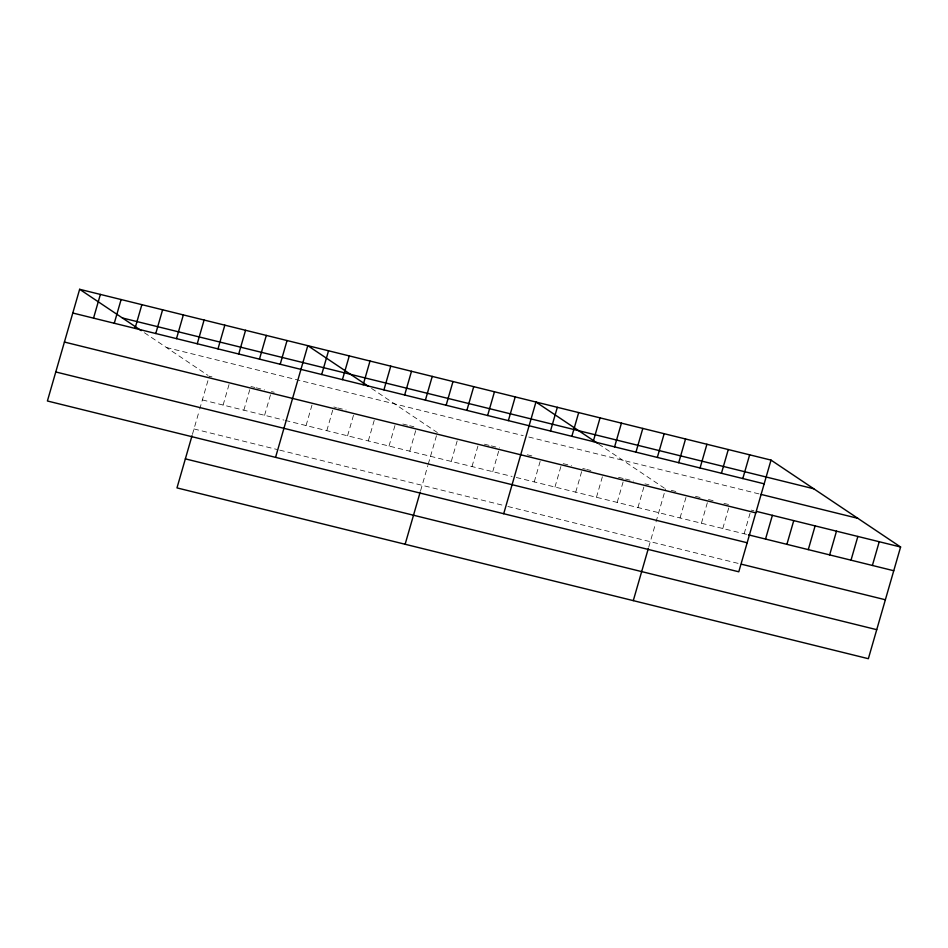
<?xml version="1.0" encoding="UTF-8"?>
<svg xmlns="http://www.w3.org/2000/svg" width="948" height="948" viewBox="0 0 948 948"><rect width="100%" height="100%" fill="white"/><g stroke="black" fill="none" stroke-linecap="round" stroke-linejoin="round"><path stroke-width="0.71" stroke-dasharray="4.74 3.56" d="M192.42 434.397L199.317 410.484M199.696 409.169L209.212 376.202L211.985 376.889M223.112 405.057L229.558 382.719M243.849 410.176L250.699 386.452L254.846 387.471M264.587 415.295L271.033 392.97M306.074 425.545L312.923 401.822M326.811 430.676L333.66 406.941L336.433 407.628M347.561 435.796L354.007 413.47M368.298 440.927L375.147 417.191M389.036 446.046L395.885 422.322M409.785 451.165L416.231 428.84M420.58 490.768L427.856 465.527M428.235 464.212L436.969 433.959M451.272 461.415L458.109 437.692M472.009 466.546L478.859 442.811M492.747 471.666L499.193 449.34M534.234 481.916L540.68 459.579M554.971 487.035L561.417 464.71M575.72 492.166L582.558 468.431L585.331 469.118M596.458 497.285L602.904 474.96M617.195 502.416L623.642 480.079M637.945 507.536L644.782 483.812L648.942 484.831M648.728 547.126L655.637 523.213M656.016 521.898L665.532 488.931M680.048 517.94L686.897 494.216M701.425 523.213L708.275 499.489L715.396 501.255M722.791 528.498L729.237 506.161M744.156 533.783L751.006 510.048L753.861 510.759M166.457 347.525L523.213 435.653M528.747 437.028L759.538 494.038M256.233 387.815L264.528 389.865M271.436 391.571L274.209 392.259M337.808 407.972L346.115 410.022M402.805 424.029L408.339 425.391M409.714 425.735L413.861 426.754M484.392 444.185L489.915 445.548M491.301 445.892L499.596 447.942M527.254 454.767L532.788 456.142M563.207 463.655L571.502 465.705M586.717 469.461L590.865 470.481M618.511 477.318L624.045 478.681M625.431 479.024L633.726 481.074M671.231 490.341L676.931 491.751M695.453 496.325L701.141 497.736M723.94 503.364L729.64 504.774M202.362 399.926L283.95 420.083M285.336 420.426L512.11 476.453M516.257 477.472L748.434 534.838M193.984 428.958L276.958 449.459M279.719 450.134L505.106 505.817M507.879 506.505L740.056 563.859M598.638 444.067L664.347 488.137M371.533 388.407L437.372 432.561M144.428 332.748L208.027 375.408"/><path stroke-width="1.42" d="M79.644 289.294L47.4 400.992L738.788 571.798L771.02 460.1L79.644 289.294L141.276 330.639M93.532 318.149L100.381 294.413M114.27 323.268L121.119 299.544M135.019 328.399L141.868 304.664M155.756 333.518L162.606 309.795M176.494 338.637L183.343 314.914M197.243 343.769L204.093 320.045M192.029 435.76L176.98 487.9L868.356 658.706L900.6 547.008L771.02 460.1M217.981 348.888L224.83 325.164M238.718 354.019L245.568 330.283M259.468 359.138L266.317 335.414M280.205 364.269L287.054 340.533M275.56 457.363L307.792 345.664L368.393 386.298M321.692 374.507L328.541 350.784M342.429 379.638L349.279 355.903M363.179 384.758L370.016 361.034M383.916 389.889L390.766 366.153M404.654 395.008L411.503 371.284M425.403 400.127L432.241 376.403M405.128 544.271L420.177 492.119M446.141 405.258L452.99 381.534M466.878 410.377L473.727 386.654M487.627 415.508L494.465 391.773M508.365 420.628L515.214 396.904M503.708 513.721L535.952 402.023L597.596 443.368M550.48 431.032L557.329 407.308M571.845 436.317L578.695 412.581M593.211 441.59L600.06 417.867M614.588 446.875L621.438 423.14M635.954 452.149L642.803 428.425M657.32 457.434L664.169 433.698M633.288 600.629L648.337 548.489M678.697 462.707L685.546 438.983M700.062 467.992L706.912 444.257M721.44 473.265L728.289 449.542M742.805 478.55L749.655 454.815M765.534 539.057L772.383 515.333M786.899 544.342L793.749 520.606M808.277 549.615L815.114 525.891M829.642 554.9L836.491 531.164M851.008 560.173L857.857 536.45M872.385 565.458L879.234 541.723M122.399 317.971L813.787 488.777M72.795 313.018L764.171 483.824M760.96 494.394L857.845 518.331M756.705 511.458L900.6 547.008M64.417 342.05L755.793 512.856M748.434 534.838L893.751 570.732M55.778 371.96L747.166 542.766M741.478 564.214L885.373 599.764M185.358 458.868L876.734 629.673"/></g></svg>
